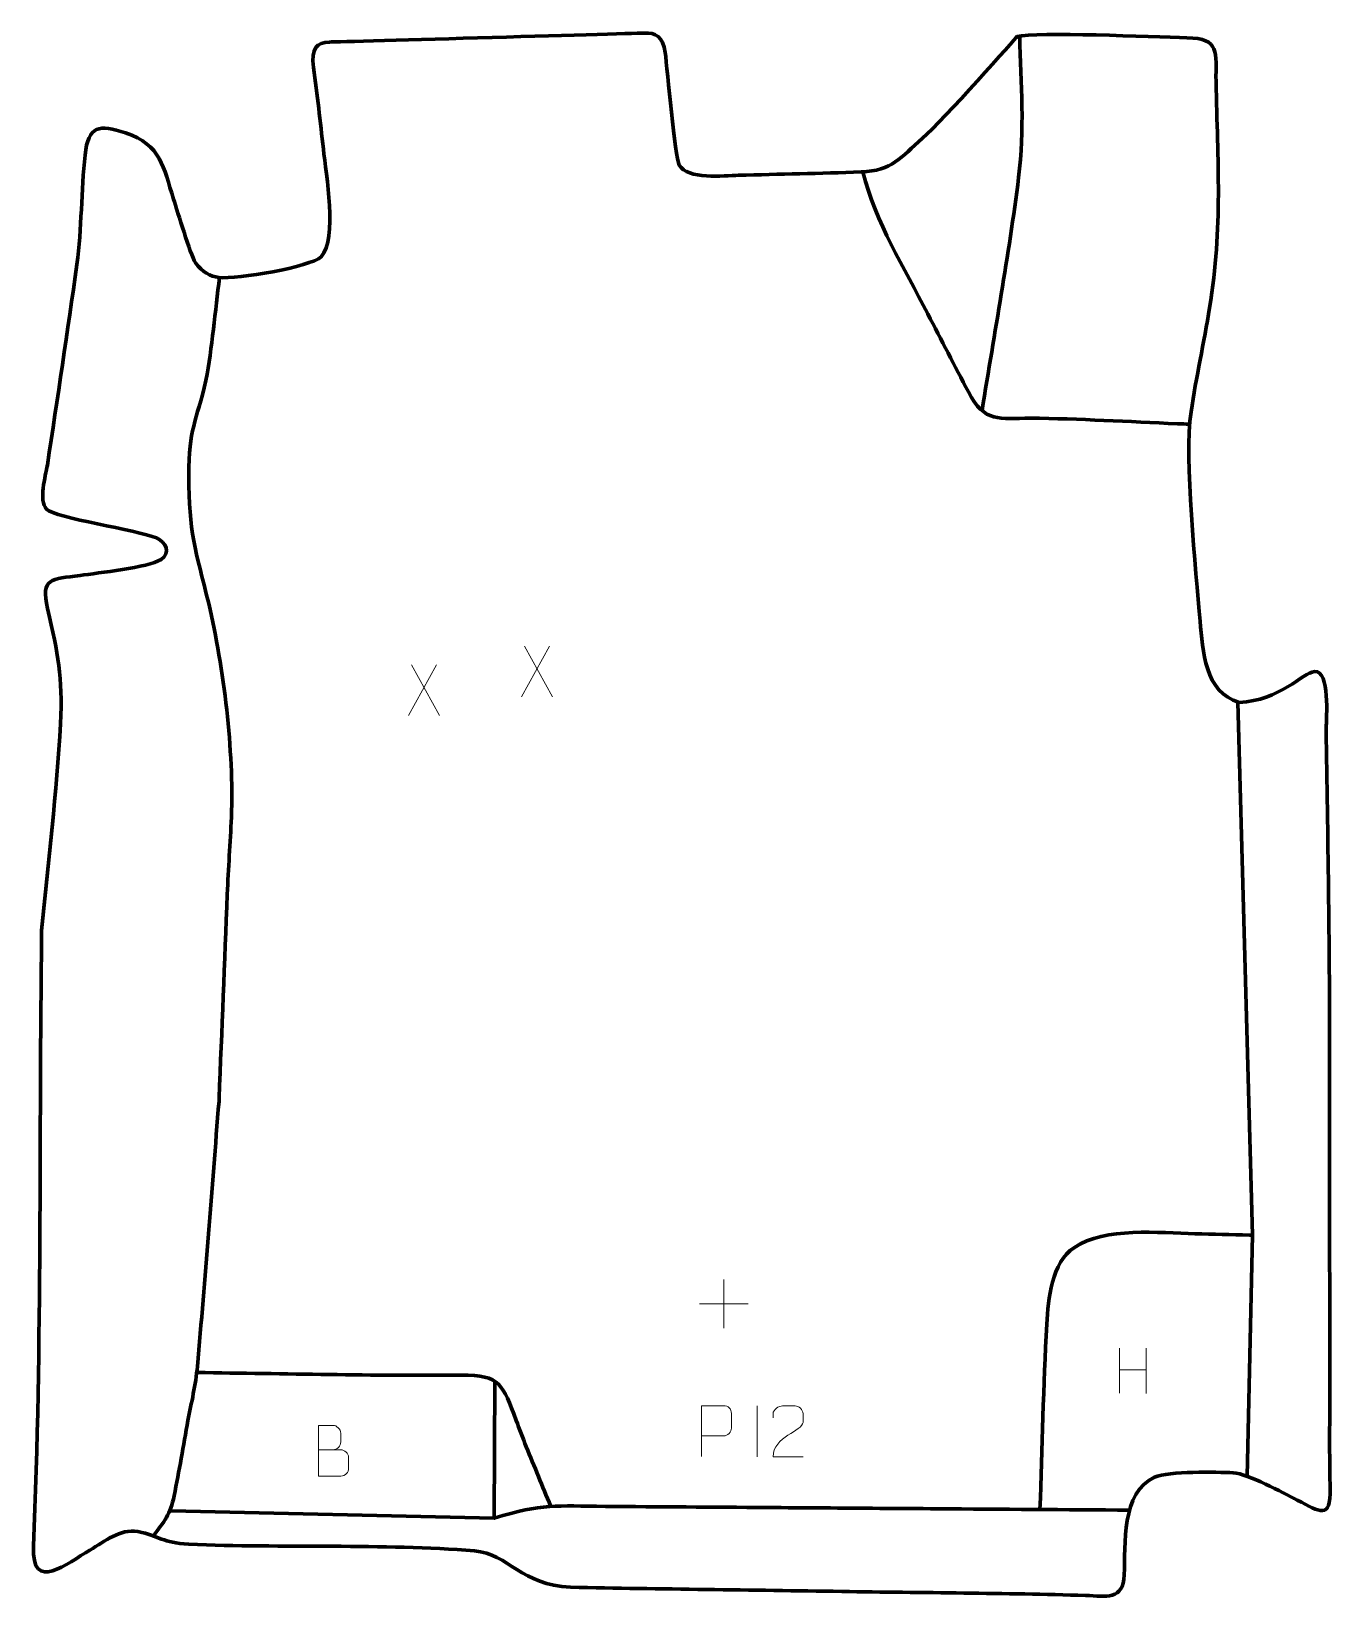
# Model space of a CAD drawing. Header units: millimetres. Extents: x -570 to 69, y -131 to 640.
import ezdxf

# ---------------------------------------------------------------- set-up
doc = ezdxf.new("R2010")
doc.units = ezdxf.units.MM
doc.header["$MEASUREMENT"] = 0
doc.layers.add('layer 2', color=7, linetype='Continuous')
doc.layers.add('layer 3', color=7, linetype='Continuous')

msp = doc.modelspace()

# ---------------------------------------------------------------- linework, layer by layer
at = {"layer": 'layer 2', "color": 142, "lineweight": 158}
for points, knots in [([(-102.6182, 453.8151), (-96.5082, 492.6866), (-89.5759, 529.5705), (-84.6708, 568.5302), (-84.6708, 568.5302), (-81.6972, 592.1486), (-83.4733, 614.4459), (-84.1612, 638.0513)], [0, 0, 0, 0, 0.33333333, 0.33333333, 0.33333333, 0.33333333, 1, 1, 1, 1]), ([(-161.241, 571.2439), (-154.8607, 546.2307), (-141.097, 524.177), (-129.3391, 501.4495), (-129.3391, 501.4495), (-122.7036, 488.6234), (-116.0851, 475.7915), (-109.3692, 463.007), (-109.3692, 463.007), (-101.2527, 447.5813), (-94.4061, 450.1305), (-78.8488, 450.1002), (-78.8488, 450.1002), (-54.8387, 449.8691), (-30.5876, 448.3593), (-6.5744, 447.3865), (-6.5744, 447.3865), (-4.5651, 447.3061), (-2.5557, 447.2256), (-0.5464, 447.1451)], [0, 0, 0, 0, 0.16666667, 0.16666667, 0.16666667, 0.16666667, 0.33333333, 0.33333333, 0.33333333, 0.33333333, 0.5, 0.5, 0.5, 0.5, 0.66666667, 0.66666667, 0.66666667, 0.66666667, 1, 1, 1, 1]), ([(-477.5993, 519.3022), (-479.7061, 503.0466), (-481.2628, 484.5406), (-484.2683, 468.6719), (-484.2683, 468.6719), (-489.0474, 447.8957), (-492.7278, 445.2443), (-492.7191, 421.9005), (-492.7191, 421.9005), (-492.6316, 394.0812), (-489.4414, 385.2397), (-482.9107, 359.006), (-482.9107, 359.006), (-475.5477, 327.0135), (-470.4334, 286.6508), (-471.7628, 253.8663), (-471.7628, 253.8663), (-472.2749, 241.2369), (-473.264, 228.6361), (-473.7867, 216.0032), (-473.7867, 216.0032), (-475.106, 182.547), (-476.4531, 149.0918), (-477.7867, 115.6362), (-477.7867, 115.6362), (-477.7867, 115.6362), (-477.8464, 114.1383), (-477.8464, 114.1383), (-477.8464, 114.1383), (-481.3864, 70.7212), (-484.6091, 27.0811), (-488.4835, -16.281), (-488.4835, -16.281), (-489.2867, -25.2718), (-491.4313, -34.0698), (-493.111, -42.9219), (-493.111, -42.9219), (-495.3675, -55.088), (-497.4417, -67.8805), (-499.8943, -79.919), (-499.8943, -79.919), (-501.7238, -88.8992), (-504.8338, -92.5788), (-510.1363, -99.6834)], [0, 0, 0, 0, 0.08333333, 0.08333333, 0.08333333, 0.08333333, 0.16666667, 0.16666667, 0.16666667, 0.16666667, 0.25, 0.25, 0.25, 0.25, 0.33333333, 0.33333333, 0.33333333, 0.33333333, 0.41666667, 0.41666667, 0.41666667, 0.41666667, 0.5, 0.5, 0.5, 0.5, 0.58333333, 0.58333333, 0.58333333, 0.58333333, 0.66666667, 0.66666667, 0.66666667, 0.66666667, 0.75, 0.75, 0.75, 0.75, 0.83333333, 0.83333333, 0.83333333, 0.83333333, 1, 1, 1, 1]), ([(-74.1751, -86.6167), (-73.0657, -56.2989), (-72.533, -25.7236), (-70.8109, 4.5404), (-70.8109, 4.5404), (-70.1008, 17.0203), (-68.5891, 34.7033), (-57.2478, 42.3103), (-57.2478, 42.3103), (-42.2737, 52.354), (-15.3925, 49.4952), (2.0433, 48.9657), (2.0433, 48.9657), (10.9614, 48.7693), (19.8795, 48.5729), (28.7976, 48.3765), (28.7976, 48.3765), (28.7976, 48.3765), (30.2839, 48.3437), (30.2839, 48.3437), (30.2839, 48.3437), (30.2839, 48.3437), (27.77, -70.3113), (27.77, -70.3113)], [0, 0, 0, 0, 0.14285714, 0.14285714, 0.14285714, 0.14285714, 0.28571429, 0.28571429, 0.28571429, 0.28571429, 0.42857143, 0.42857143, 0.42857143, 0.42857143, 0.57142857, 0.57142857, 0.57142857, 0.57142857, 0.71428571, 0.71428571, 0.71428571, 0.71428571, 1, 1, 1, 1]), ([(-488.7239, -19.2693), (-445.3072, -19.8285), (-402.1485, -20.8807), (-358.7046, -20.5429), (-358.7046, -20.5429), (-339.2889, -20.392), (-338.3715, -25.3001), (-331.7351, -42.775), (-331.7351, -42.775), (-330.0879, -47.1123), (-328.4719, -51.4409), (-326.7633, -55.7561), (-326.7633, -55.7561), (-322.7889, -65.4688), (-318.8145, -75.1815), (-314.8401, -84.8941)], [0, 0, 0, 0, 0.2, 0.2, 0.2, 0.2, 0.4, 0.4, 0.4, 0.4, 0.6, 0.6, 0.6, 0.6, 1, 1, 1, 1]), ([(-342.2977, -23.5454), (-342.2977, -23.5454), (-342.4958, -90.9011), (-342.4958, -90.9011), (-342.4958, -90.9011), (-342.4958, -90.9011), (-501.3367, -87.2706), (-501.3367, -87.2706)], [0, 0, 0, 0, 0.33333333, 0.33333333, 0.33333333, 0.33333333, 1, 1, 1, 1]), ([(-342.4958, -90.9011), (-318.731, -83.5489), (-312.2723, -84.9043), (-287.8667, -85.0918), (-287.8667, -85.0918), (-261.3924, -85.2951), (-234.9178, -85.4666), (-208.4435, -85.6557), (-208.4435, -85.6557), (-189.9614, -85.788), (-171.4794, -85.9202), (-152.9974, -86.0525), (-152.9974, -86.0525), (-143.5066, -86.1205), (-134.0158, -86.1884), (-124.5251, -86.2563), (-124.5251, -86.2563), (-93.0556, -86.4815), (-61.5862, -86.7068), (-30.1167, -86.932)], [0, 0, 0, 0, 0.16666667, 0.16666667, 0.16666667, 0.16666667, 0.33333333, 0.33333333, 0.33333333, 0.33333333, 0.5, 0.5, 0.5, 0.5, 0.66666667, 0.66666667, 0.66666667, 0.66666667, 1, 1, 1, 1])]:
    msp.add_open_spline(points, degree=3, knots=knots, dxfattribs=at)
msp.add_open_spline([(30.2839, 48.3437), (30.2839, 48.3437), (23.1649, 310.5214), (23.1649, 310.5214)], degree=3, dxfattribs=at)
at = {"layer": 'layer 3', "color": 242, "lineweight": 158}
msp.add_open_spline([(-268.6003, 639.534), (-263.2408, 639.799), (-259.5673, 637.9132), (-258.4637, 629.9153), (-258.4637, 629.9153), (-257.2779, 621.3223), (-253.8501, 578.6519), (-251.5234, 574.5751), (-251.5234, 574.5751), (-247.4323, 567.4071), (-229.8701, 569.3758), (-222.3381, 569.5829), (-222.3381, 569.5829), (-202.3118, 570.1334), (-182.1254, 570.4927), (-162.1259, 571.2051), (-162.1259, 571.2051), (-146.712, 571.7542), (-142.8052, 578.315), (-131.9231, 587.8259), (-131.9231, 587.8259), (-121.9549, 596.4286), (-85.4355, 637.7753), (-85.4182, 637.7836), (-85.4182, 637.7836), (-76.0717, 640.3464), (-19.0397, 637.569), (-1.9955, 637.2272), (-1.9955, 637.2272), (14.6578, 636.8933), (12.1722, 630.1077), (12.3854, 615.6515), (12.3854, 615.6515), (13.151, 575.8467), (15.7039, 544.5023), (9.244, 504.4446), (9.244, 504.4446), (6.4681, 487.4541), (2.6179, 470.052), (0.1048, 453.2349), (0.1048, 453.2349), (-3.304, 430.4232), (2.3989, 375.063), (4.5949, 350.2764), (4.5949, 350.2764), (5.8366, 335.7974), (6.7689, 315.1841), (23.8167, 310.3256), (23.8167, 310.3256), (43.5619, 311.112), (55.0266, 324.9369), (60.8838, 325.5139), (60.8838, 325.5139), (68.5004, 326.2641), (66.6467, 302.3576), (66.565, 297.7904), (66.565, 297.7904), (66.565, 297.7904), (66.55, 296.9467), (66.55, 296.9467), (66.55, 296.9467), (67.3266, 244.4935), (68.2401, 192.0329), (68.2548, 139.573), (68.2548, 139.573), (68.2592, 79.7037), (68.264, 19.8345), (68.2688, -40.0349), (68.2688, -40.0349), (68.2697, -52.1323), (68.135, -64.1212), (68.5578, -76.2135), (68.5578, -76.2135), (68.7259, -92.027), (63.5843, -87.7527), (52.3035, -81.9937), (52.3035, -81.9937), (45.1348, -78.3347), (28.2185, -69.0357), (20.8803, -68.5724), (20.8803, -68.5724), (12.3653, -68.1078), (-10.5618, -67.8007), (-17.8562, -70.7169), (-17.8562, -70.7169), (-34.2277, -78.2606), (-32.2089, -103.7887), (-32.7658, -118.8207), (-32.7658, -118.8207), (-33.2332, -131.4378), (-41.5936, -129.2464), (-51.78, -128.9192), (-51.78, -128.9192), (-91.5249, -127.6704), (-131.8186, -127.5856), (-171.6437, -126.9331), (-171.6437, -126.9331), (-216.0863, -126.2083), (-260.5359, -125.7528), (-304.9755, -124.8751), (-304.9755, -124.8751), (-329.0146, -123.925), (-335.4551, -108.5216), (-352.2746, -106.988), (-352.2746, -106.988), (-397.2477, -103.3662), (-446.846, -105.6261), (-492.7028, -103.7406), (-492.7028, -103.7406), (-505.6469, -102.9625), (-507.2287, -99.7777), (-517.7293, -97.4329), (-517.7293, -97.4329), (-526.7538, -96.0549), (-533.721, -102.2146), (-541.365, -106.5984), (-541.365, -106.5984), (-552.3697, -112.9972), (-570.0931, -128.1403), (-569.0702, -104.6589), (-569.0702, -104.6589), (-564.7549, -5.6017), (-566.3562, 97.1363), (-565.0693, 196.6037), (-565.0693, 196.6037), (-565.0693, 196.6037), (-565.0499, 198.1008), (-565.0499, 198.1008), (-565.0499, 198.1008), (-561.8471, 231.5418), (-557.6199, 266.3416), (-555.7818, 299.755), (-555.7818, 299.755), (-554.667, 323.5349), (-556.9076, 333.6922), (-562.206, 356.4341), (-562.206, 356.4341), (-565.505, 371.9436), (-560.3551, 370.776), (-546.1016, 372.7845), (-546.1016, 372.7845), (-537.4201, 374.008), (-512.7483, 376.663), (-506.2938, 380.6089), (-506.2938, 380.6089), (-501.5725, 384.0542), (-503.8307, 388.9545), (-508.645, 391.2101), (-508.645, 391.2101), (-518.1785, 395.1506), (-558.4243, 401.0095), (-562.6703, 405.4189), (-562.6703, 405.4189), (-566.6858, 409.5889), (-563.1213, 421.5036), (-562.2508, 427.0789), (-562.2508, 427.0789), (-557.1528, 459.8295), (-552.3913, 492.9532), (-547.6803, 525.7762), (-547.6803, 525.7762), (-545.2896, 543.387), (-545.6584, 561.9877), (-543.7169, 579.5105), (-543.7169, 579.5105), (-542.1, 594.1041), (-536.7953, 594.7418), (-523.829, 590.4356), (-523.829, 590.4356), (-506.255, 584.5992), (-505.2486, 573.5701), (-500.2096, 557.8677), (-500.2096, 557.8677), (-498.1436, 551.5408), (-492.0577, 531.0748), (-489.4667, 526.572), (-489.4667, 526.572), (-485.9718, 521.7855), (-482.1188, 519.8634), (-477.9037, 519.3378), (-477.9037, 519.3378), (-468.9165, 518.2172), (-432.8654, 524.5745), (-427.6615, 529.4359), (-427.6615, 529.4359), (-419.4097, 538.5139), (-425.2249, 570.0823), (-426.5446, 582.4973), (-426.5446, 582.4973), (-427.989, 596.0911), (-429.5847, 609.054), (-431.3582, 622.5956), (-431.3582, 622.5956), (-432.5972, 632.0558), (-429.945, 634.9824), (-423.4691, 635.1082), (-423.4691, 635.1082), (-416.9932, 635.2339), (-268.6003, 639.534), (-268.6003, 639.534)], degree=3, knots=[0, 0, 0, 0, 0.01960784, 0.01960784, 0.01960784, 0.01960784, 0.03921569, 0.03921569, 0.03921569, 0.03921569, 0.05882353, 0.05882353, 0.05882353, 0.05882353, 0.07843137, 0.07843137, 0.07843137, 0.07843137, 0.09803922, 0.09803922, 0.09803922, 0.09803922, 0.11764706, 0.11764706, 0.11764706, 0.11764706, 0.1372549, 0.1372549, 0.1372549, 0.1372549, 0.15686275, 0.15686275, 0.15686275, 0.15686275, 0.17647059, 0.17647059, 0.17647059, 0.17647059, 0.19607843, 0.19607843, 0.19607843, 0.19607843, 0.21568627, 0.21568627, 0.21568627, 0.21568627, 0.23529412, 0.23529412, 0.23529412, 0.23529412, 0.25490196, 0.25490196, 0.25490196, 0.25490196, 0.2745098, 0.2745098, 0.2745098, 0.2745098, 0.29411765, 0.29411765, 0.29411765, 0.29411765, 0.31372549, 0.31372549, 0.31372549, 0.31372549, 0.33333333, 0.33333333, 0.33333333, 0.33333333, 0.35294118, 0.35294118, 0.35294118, 0.35294118, 0.37254902, 0.37254902, 0.37254902, 0.37254902, 0.39215686, 0.39215686, 0.39215686, 0.39215686, 0.41176471, 0.41176471, 0.41176471, 0.41176471, 0.43137255, 0.43137255, 0.43137255, 0.43137255, 0.45098039, 0.45098039, 0.45098039, 0.45098039, 0.47058824, 0.47058824, 0.47058824, 0.47058824, 0.49019608, 0.49019608, 0.49019608, 0.49019608, 0.50980392, 0.50980392, 0.50980392, 0.50980392, 0.52941176, 0.52941176, 0.52941176, 0.52941176, 0.54901961, 0.54901961, 0.54901961, 0.54901961, 0.56862745, 0.56862745, 0.56862745, 0.56862745, 0.58823529, 0.58823529, 0.58823529, 0.58823529, 0.60784314, 0.60784314, 0.60784314, 0.60784314, 0.62745098, 0.62745098, 0.62745098, 0.62745098, 0.64705882, 0.64705882, 0.64705882, 0.64705882, 0.66666667, 0.66666667, 0.66666667, 0.66666667, 0.68627451, 0.68627451, 0.68627451, 0.68627451, 0.70588235, 0.70588235, 0.70588235, 0.70588235, 0.7254902, 0.7254902, 0.7254902, 0.7254902, 0.74509804, 0.74509804, 0.74509804, 0.74509804, 0.76470588, 0.76470588, 0.76470588, 0.76470588, 0.78431373, 0.78431373, 0.78431373, 0.78431373, 0.80392157, 0.80392157, 0.80392157, 0.80392157, 0.82352941, 0.82352941, 0.82352941, 0.82352941, 0.84313725, 0.84313725, 0.84313725, 0.84313725, 0.8627451, 0.8627451, 0.8627451, 0.8627451, 0.88235294, 0.88235294, 0.88235294, 0.88235294, 0.90196078, 0.90196078, 0.90196078, 0.90196078, 0.92156863, 0.92156863, 0.92156863, 0.92156863, 0.94117647, 0.94117647, 0.94117647, 0.94117647, 0.96078431, 0.96078431, 0.96078431, 0.96078431, 1, 1, 1, 1], dxfattribs=at)
at = {"layer": 'layer 3', "color": 250, "lineweight": 9}
for points in [[(-315.3933, 338.0385), (-315.3933, 338.0385), (-329.1339, 313.1427), (-329.1339, 313.1427)], [(-327.6793, 338.0385), (-327.6793, 338.0385), (-313.9387, 313.085), (-313.9387, 313.085)], [(-370.9378, 328.814), (-370.9378, 328.814), (-384.6784, 303.9182), (-384.6784, 303.9182)], [(-383.2238, 328.814), (-383.2238, 328.814), (-369.4832, 303.8605), (-369.4832, 303.8605)], [(-229.608, 26.5281), (-229.608, 26.5281), (-229.608, 2.5502), (-229.608, 2.5502)], [(-241.5969, 14.5391), (-241.5969, 14.5391), (-217.619, 14.5391), (-217.619, 14.5391)], [(-35.0612, -7.2607), (-35.0612, -7.2607), (-35.0612, -29.4534), (-35.0612, -29.4534)], [(-21.9455, -7.2607), (-21.9455, -7.2607), (-21.9455, -29.611), (-21.9455, -29.611)], [(-35.0437, -17.9031), (-35.0437, -17.9031), (-21.9455, -17.9031), (-21.9455, -17.9031)], [(-213.2017, -35.6801), (-213.2017, -35.6801), (-213.2017, -60.6542), (-213.2017, -60.6542)]]:
    msp.add_open_spline(points, degree=3, dxfattribs=at)
for points, knots in [([(-240.5657, -60.5147), (-240.5657, -60.5147), (-240.5657, -35.5611), (-240.5657, -35.5611), (-240.5657, -35.5611), (-236.9707, -35.5611), (-233.3754, -35.5611), (-229.78, -35.5611), (-229.78, -35.5611), (-227.4548, -35.599), (-225.8974, -37.0891), (-225.9016, -39.4552), (-225.9016, -39.4552), (-225.902, -41.4909), (-225.902, -44.5502), (-225.9016, -46.5862), (-225.9016, -46.5862), (-225.9081, -48.4616), (-227.7203, -50.4035), (-229.7299, -50.4226), (-229.7299, -50.4226), (-229.7299, -50.4226), (-240.5657, -50.4226), (-240.5657, -50.4226)], [0, 0, 0, 0, 0.14285714, 0.14285714, 0.14285714, 0.14285714, 0.28571429, 0.28571429, 0.28571429, 0.28571429, 0.42857143, 0.42857143, 0.42857143, 0.42857143, 0.57142857, 0.57142857, 0.57142857, 0.57142857, 0.71428571, 0.71428571, 0.71428571, 0.71428571, 1, 1, 1, 1]), ([(-190.693, -60.6542), (-195.6074, -60.6539), (-200.5218, -60.6539), (-205.4359, -60.6542), (-205.4359, -60.6542), (-205.4359, -50.7219), (-190.7849, -48.0807), (-190.693, -43.7704), (-190.693, -43.7704), (-190.6933, -42.3463), (-190.6933, -40.9226), (-190.693, -39.4993), (-190.693, -39.4993), (-190.7099, -37.4222), (-192.8327, -35.6974), (-194.5037, -35.6801), (-194.5037, -35.6801), (-196.5769, -35.6805), (-198.6498, -35.6805), (-200.7222, -35.6801), (-200.7222, -35.6801), (-202.5443, -35.6636), (-205.369, -37.4557), (-205.4359, -39.5493), (-205.4359, -39.5493), (-205.4359, -39.5493), (-205.4359, -41.6041), (-205.4359, -41.6041)], [0, 0, 0, 0, 0.125, 0.125, 0.125, 0.125, 0.25, 0.25, 0.25, 0.25, 0.375, 0.375, 0.375, 0.375, 0.5, 0.5, 0.5, 0.5, 0.625, 0.625, 0.625, 0.625, 0.75, 0.75, 0.75, 0.75, 1, 1, 1, 1]), ([(-428.8872, -57.2232), (-425.2486, -57.2228), (-421.6615, -57.2228), (-418.0221, -57.2232), (-418.0221, -57.2232), (-416.0467, -57.2405), (-414.1231, -58.9766), (-414.1231, -61.0262), (-414.1231, -61.0262), (-414.1235, -62.1548), (-414.1235, -65.2042), (-414.1231, -66.3331), (-414.1231, -66.3331), (-414.1055, -68.191), (-415.6476, -70.2049), (-417.9691, -70.188), (-417.9691, -70.188), (-421.6089, -70.1876), (-425.2483, -70.1876), (-428.8872, -70.188), (-428.8872, -70.188), (-428.8872, -61.8697), (-428.8872, -53.5519), (-428.8872, -45.2344), (-428.8872, -45.2344), (-426.5135, -45.2344), (-424.1394, -45.2344), (-421.7652, -45.2344), (-421.7652, -45.2344), (-420.0844, -45.2168), (-417.9876, -47.1273), (-417.9699, -49.0897), (-417.9699, -49.0897), (-417.9703, -51.1558), (-417.9703, -51.3018), (-417.9699, -53.3683), (-417.9699, -53.3683), (-417.9526, -55.4344), (-419.8071, -57.2405), (-421.8171, -57.2232)], [0, 0, 0, 0, 0.09090909, 0.09090909, 0.09090909, 0.09090909, 0.18181818, 0.18181818, 0.18181818, 0.18181818, 0.27272727, 0.27272727, 0.27272727, 0.27272727, 0.36363636, 0.36363636, 0.36363636, 0.36363636, 0.45454545, 0.45454545, 0.45454545, 0.45454545, 0.54545455, 0.54545455, 0.54545455, 0.54545455, 0.63636364, 0.63636364, 0.63636364, 0.63636364, 0.72727273, 0.72727273, 0.72727273, 0.72727273, 0.81818182, 0.81818182, 0.81818182, 0.81818182, 1, 1, 1, 1])]:
    msp.add_open_spline(points, degree=3, knots=knots, dxfattribs=at)

doc.saveas('drawing.dxf')
